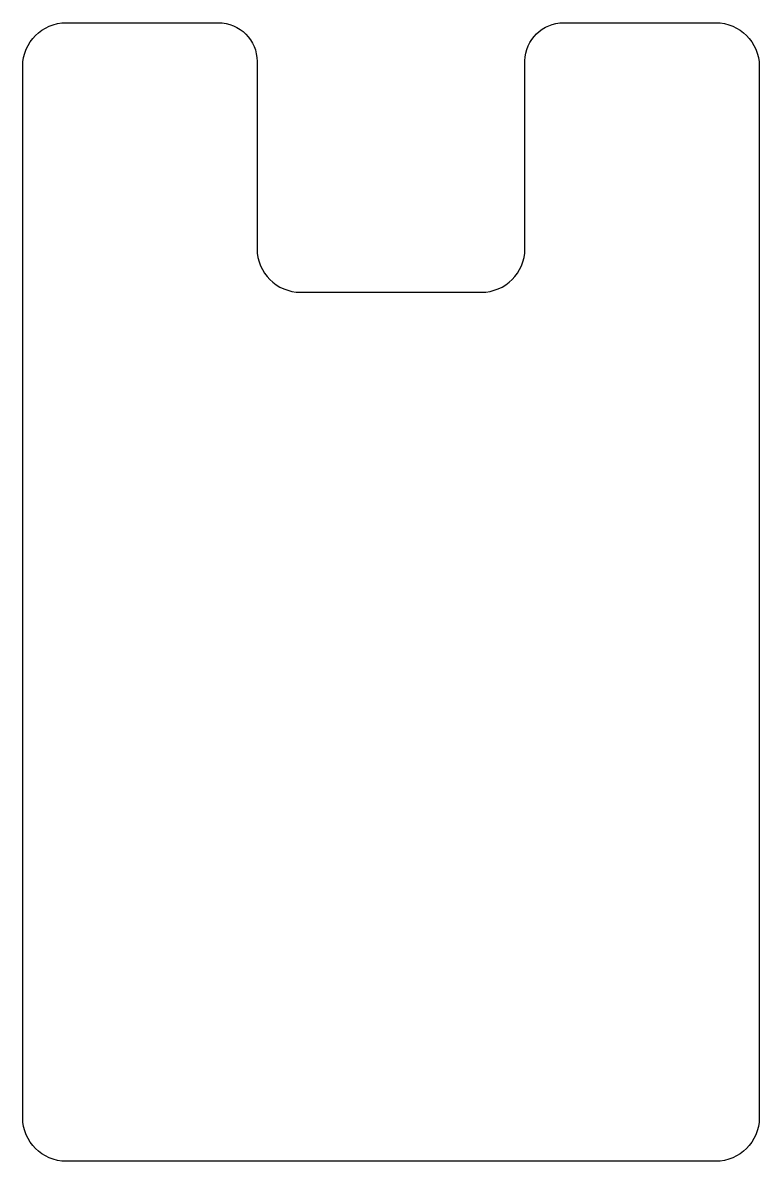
# Model space of a CAD drawing. Extents: x 24 to 574, y -865 to -15.
import ezdxf

# ---------------------------------------------------------------- set-up
doc = ezdxf.new("R2010")
doc.units = 0
doc.header["$MEASUREMENT"] = 0
doc.layers.add('LAYER_1', color=7, linetype='CONTINUOUS')

# ---------------------------------------------------------------- blocks, each defined once
blk = doc.blocks.new('BLOCK_2')
at = {"layer": 'LAYER_1', "color": 250}
blk.add_open_spline([(541.5, -15.36), (541.5, -15.36), (503.56, -15.36), (503.56, -15.36), (503.56, -15.36), (427.87, -15.36), (427.87, -15.36), (412.11, -15.36), (399.3, -27.97), (398.96, -43.66), (398.96, -43.66), (398.96, -143.04), (398.96, -143.04), (398.96, -143.04), (398.96, -184.11), (398.96, -184.11), (398.96, -202.04), (384.38, -216.57), (366.39, -216.57), (366.39, -216.57), (231.53, -216.57), (231.53, -216.57), (213.54, -216.57), (198.96, -202.04), (198.96, -184.11), (198.96, -184.11), (198.96, -142.4), (198.96, -142.4), (198.96, -142.4), (198.96, -44.29), (198.96, -44.29), (198.96, -28.31), (186.01, -15.36), (170.03, -15.36), (170.03, -15.36), (94.34, -15.36), (94.34, -15.36), (94.34, -15.36), (56.41, -15.36), (56.41, -15.36), (38.49, -15.36), (23.96, -29.89), (23.96, -47.82), (23.96, -47.82), (23.96, -832.91), (23.96, -832.91), (23.96, -850.83), (38.49, -865.36), (56.41, -865.36), (56.41, -865.36), (541.5, -865.36), (541.5, -865.36), (559.43, -865.36), (573.96, -850.83), (573.96, -832.91), (573.96, -832.91), (573.96, -47.82), (573.96, -47.82), (573.96, -29.89), (559.43, -15.36), (541.5, -15.36)], degree=3, knots=[0, 0, 0, 0, 1, 1, 1, 2, 2, 2, 3, 3, 3, 4, 4, 4, 5, 5, 5, 6, 6, 6, 7, 7, 7, 8, 8, 8, 9, 9, 9, 10, 10, 10, 11, 11, 11, 12, 12, 12, 13, 13, 13, 14, 14, 14, 15, 15, 15, 16, 16, 16, 17, 17, 17, 18, 18, 18, 19, 19, 19, 20, 20, 20, 20], dxfattribs=at)

msp = doc.modelspace()

# ---------------------------------------------------------------- block references
at = {"layer": 'LAYER_1'}
msp.add_blockref('BLOCK_2', (0, 0), dxfattribs=at)

doc.saveas('drawing.dxf')
